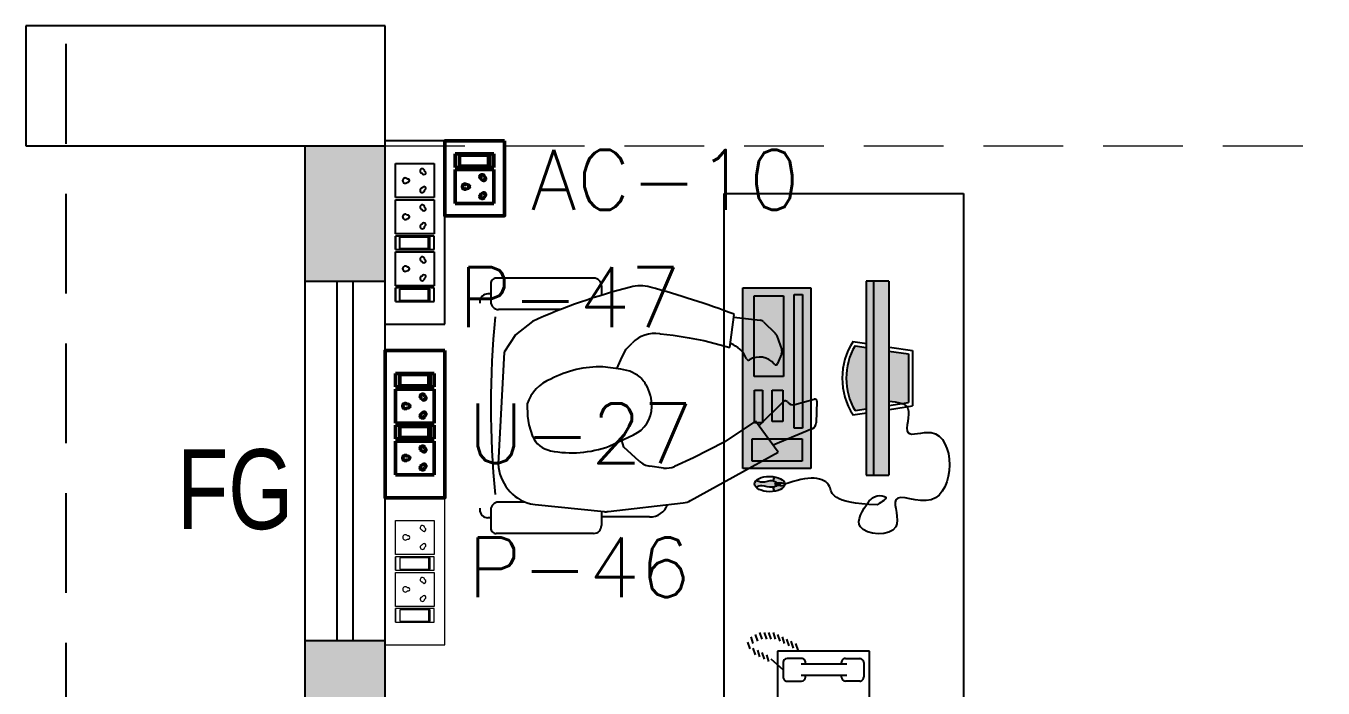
# Model space of a CAD drawing. Extents: x 11369658 to 11598203, y -3946797 to -3787209.
# Drawn here: x 11387882 to 11391134, y -3883094 to -3881436 of the extents above; entities that cross this region are included whole.
import ezdxf

# ---------------------------------------------------------------- set-up
doc = ezdxf.new("R2010")
doc.units = 0
doc.header["$MEASUREMENT"] = 0
for name, pattern in [('CENTER', [0]), ('DASHED', [0.75, 0.5, -0.25]), ('HIDDEN', [0.375, 0.25, -0.125])]:
    doc.linetypes.add(name, pattern=pattern)
doc.layers.get('0').update_dxf_attribs({"linetype": 'CONTINUOUS'})
for name, color, linetype in [('BEAM', 251, 'CONTINUOUS'), ('ELE-8M 6-16A UPS SOCKET', 223, 'CONTINUOUS'), ('ELE-8M RAW POWER SOCKET', 122, 'CONTINUOUS'), ('HS', 251, 'CONTINUOUS')]:
    doc.layers.add(name, color=color, linetype=linetype)
for name, color, linetype, lineweight in [('ELE-1 NO 6-16A RAW POWER SOCKET', 1, 'CONTINUOUS', 0), ('ELE-2NOS OF 6-16 RAW POWER SOCKET', 1, 'CONTINUOUS', 20), ('ELE-POWER SOCKET TEXT', 7, 'CONTINUOUS', 5), ('ELE. 2N0S OF 6-16 UPS SOCKETS', 191, 'CONTINUOUS', 15)]:
    doc.layers.add(name, color=color, linetype=linetype, lineweight=lineweight)
doc.layers.add('ELE-20A AC POWER SOCKET', color=7, linetype='CONTINUOUS', lineweight=5, true_color=0xffa07f)
doc.styles.add('ARIAL', font='arial.ttf', dxfattribs={"width": 0.75})
doc.styles.get("Standard").update_dxf_attribs({"font": 'arial.ttf'})

# ---------------------------------------------------------------- blocks, each defined once
blk = doc.blocks.new('4355')
at = {"layer": 'ELE-1 NO 6-16A RAW POWER SOCKET', "color": 21, "lineweight": 50}
for p, q in [((-132.4, 227.3), (-288.8, 227.3)), ((-288.8, 227.3), (-288.8, 48.7)), ((-132.4, 48.7), (-132.4, 227.3)), ((-122, 48.7), (-122, 227.3)), ((-122, 227.3), (-59.8, 227.3)), ((-59.8, 227.3), (-122, 227.3)), ((-116.8, 68.2), (-116.8, 207.8)), ((-116.8, 207.8), (-65, 207.8)), ((-65, 207.8), (-65, 68.2)), ((-59.8, 227.3), (-59.8, 48.7)), ((-59.8, 227.3), (-59.8, 48.7)), ((-65, 74.4), (-116.8, 74.4)), ((-65, 68.2), (-116.8, 68.2)), ((-288.8, 48.7), (-132.4, 48.7)), ((-59.8, 48.7), (-122, 48.7))]:
    blk.add_line(p, q, dxfattribs=at)
blk.add_lwpolyline([(0, 0), (-345, 0), (-345, 276), (0, 276)], close=True, dxfattribs=at)
for centre, radius, start, end in [((-210.6, 182.1), 12.2, 307.15837, 232.84163), ((-210.6, 169.9), 7.76, 161.40312, 18.59688), ((-255.2, 103.1), 10.5, 5.26891, 272.51003), ((-246.9, 95.9), 8.47, 202.68381, 75.09514), ((-174.3, 95.9), 8.47, 104.90486, 337.31619), ((-166, 103.1), 10.5, 267.48997, 174.73109)]:
    blk.add_arc(centre, radius, start, end, dxfattribs=at)
blk = doc.blocks.new('6 MODULES RAW POWER')
at = {"layer": 'ELE-2NOS OF 6-16 RAW POWER SOCKET', "color": 1, "ltscale": 300}
for p, q in [((-6.1, 92), (-6.1, 19.7)), ((-6.1, 92), (-6.1, 19.7)), ((19.1, 92), (-6.1, 92)), ((-6.1, 92), (19.1, 92)), ((-4, 84.2), (-4, 27.6)), ((17, 84.2), (-4, 84.2)), ((17, 27.6), (17, 84.2)), ((19.1, 19.7), (19.1, 92)), ((23.3, 92), (86.6, 92)), ((23.3, 19.7), (23.3, 92)), ((86.6, 92), (86.6, 19.7)), ((90.8, 92), (90.8, 19.7)), ((90.8, 92), (90.8, 19.7)), ((116, 92), (90.8, 92)), ((90.8, 92), (116, 92)), ((92.9, 84.2), (92.9, 27.6)), ((113.9, 84.2), (92.9, 84.2)), ((113.9, 27.6), (113.9, 84.2)), ((116, 19.7), (116, 92)), ((120.2, 19.7), (120.2, 92)), ((120.2, 92), (183.6, 92)), ((183.6, 92), (183.6, 19.7)), ((-4, 30.1), (17, 30.1)), ((-4, 27.6), (17, 27.6)), ((92.9, 30.1), (113.9, 30.1)), ((92.9, 27.6), (113.9, 27.6)), ((-6.1, 19.7), (19.1, 19.7)), ((86.6, 19.7), (23.3, 19.7)), ((90.8, 19.7), (116, 19.7)), ((183.6, 19.7), (120.2, 19.7))]:
    blk.add_line(p, q, dxfattribs=at)
blk.add_lwpolyline([(-48.5, 0), (226, 0), (226, 111.7), (-48.5, 111.7)], close=True, dxfattribs=at)
for centre, radius, start, end in [((55, 73.7), 4.93, 307.1584, 232.8416), ((151.9, 73.7), 4.93, 307.1584, 232.8416), ((55, 68.8), 3.14, 161.4031, 18.5969), ((151.9, 68.8), 3.14, 161.4031, 18.5969), ((36.9, 41.8), 4.25, 5.2689, 272.51), ((40.3, 38.8), 3.43, 202.6838, 75.0951), ((69.7, 38.8), 3.43, 104.9049, 337.3162), ((73, 41.8), 4.25, 267.49, 174.7311), ((133.8, 41.8), 4.25, 5.2689, 272.51), ((137.2, 38.8), 3.43, 202.6838, 75.0951), ((166.6, 38.8), 3.43, 104.9049, 337.3162), ((169.9, 41.8), 4.25, 267.49, 174.7311)]:
    blk.add_arc(centre, radius, start, end, dxfattribs=at)
blk = doc.blocks.new('6MODULE-UPS')
at = {"layer": 'ELE. 2N0S OF 6-16 UPS SOCKETS', "color": 223, "lineweight": 50}
for p, q in [((-5.7, 91.9), (-5.7, 19.7)), ((-5.7, 91.9), (-5.7, 19.7)), ((19.4, 91.9), (-5.7, 91.9)), ((-5.7, 91.9), (19.4, 91.9)), ((-3.6, 84), (-3.6, 27.6)), ((17.3, 84), (-3.6, 84)), ((17.3, 27.6), (17.3, 84)), ((19.4, 19.7), (19.4, 91.9)), ((23.6, 91.9), (86.9, 91.9)), ((23.6, 19.7), (23.6, 91.9)), ((86.9, 91.9), (86.9, 19.7)), ((91.1, 91.9), (91.1, 19.7)), ((91.1, 91.9), (91.1, 19.7)), ((116.2, 91.9), (91.1, 91.9)), ((91.1, 91.9), (116.2, 91.9)), ((93.2, 84), (93.2, 27.6)), ((114.1, 84), (93.2, 84)), ((114.1, 27.6), (114.1, 84)), ((116.2, 19.7), (116.2, 91.9)), ((120.4, 19.7), (120.4, 91.9)), ((120.4, 91.9), (183.6, 91.9)), ((183.6, 91.9), (183.6, 19.7)), ((-3.6, 30.1), (17.3, 30.1)), ((-3.6, 27.6), (17.3, 27.6)), ((93.2, 30.1), (114.1, 30.1)), ((93.2, 27.6), (114.1, 27.6)), ((-5.7, 19.7), (19.4, 19.7)), ((86.9, 19.7), (23.6, 19.7)), ((91.1, 19.7), (116.2, 19.7)), ((183.6, 19.7), (120.4, 19.7))]:
    blk.add_line(p, q, dxfattribs=at)
blk.add_lwpolyline([(-48.1, 0), (226, 0), (226, 111.6), (-48.1, 111.6)], close=True, dxfattribs=at)
for centre, radius, start, end in [((55.3, 73.6), 4.92, 307.1584, 232.8416), ((152, 73.6), 4.92, 307.1584, 232.8416), ((55.3, 68.7), 3.14, 161.4031, 18.5969), ((152, 68.7), 3.14, 161.4031, 18.5969), ((37.2, 41.7), 4.24, 5.2689, 272.51), ((40.6, 38.8), 3.42, 202.6838, 75.0951), ((69.9, 38.8), 3.42, 104.9049, 337.3162), ((73.3, 41.7), 4.24, 267.49, 174.7311), ((134, 41.7), 4.24, 5.2689, 272.51), ((137.3, 38.8), 3.42, 202.6838, 75.0951), ((166.7, 38.8), 3.42, 104.9049, 337.3162), ((170, 41.7), 4.24, 267.49, 174.7311)]:
    blk.add_arc(centre, radius, start, end, dxfattribs=at)
blk = doc.blocks.new('8m raw')
at = {"layer": 'ELE-8M 6-16A UPS SOCKET', "color": 123, "ltscale": 300}
for p, q in [((57.4, 123.5), (142.4, 123.5)), ((57.4, 26.5), (57.4, 123.5)), ((142.4, 123.5), (142.4, 26.5)), ((148.1, 123.5), (233.1, 123.5)), ((148.1, 26.5), (148.1, 123.5)), ((233.1, 123.5), (233.1, 26.5)), ((272.5, 123.5), (238.7, 123.5)), ((238.7, 123.5), (238.7, 26.5)), ((269.7, 112.9), (241.5, 112.9)), ((241.5, 112.9), (241.5, 37)), ((269.7, 109.6), (241.5, 109.6)), ((269.7, 37), (269.7, 112.9)), ((272.5, 26.5), (272.5, 123.5)), ((272.5, 26.5), (272.5, 123.5)), ((278.2, 26.5), (278.2, 123.5)), ((278.2, 123.5), (363.2, 123.5)), ((363.2, 123.5), (363.2, 26.5)), ((402.6, 123.5), (368.8, 123.5)), ((368.8, 123.5), (368.8, 26.5)), ((399.8, 112.9), (371.6, 112.9)), ((371.6, 112.9), (371.6, 37)), ((399.8, 109.6), (371.6, 109.6)), ((399.8, 37), (399.8, 112.9)), ((402.6, 26.5), (402.6, 123.5)), ((402.6, 26.5), (402.6, 123.5)), ((241.5, 37), (269.7, 37)), ((371.6, 37), (399.8, 37)), ((142.4, 26.5), (57.4, 26.5)), ((233.1, 26.5), (148.1, 26.5)), ((272.5, 26.5), (238.7, 26.5)), ((238.7, 26.5), (272.5, 26.5)), ((363.2, 26.5), (278.2, 26.5)), ((402.6, 26.5), (368.8, 26.5)), ((368.8, 26.5), (402.6, 26.5))]:
    blk.add_line(p, q, dxfattribs=at)
blk.add_lwpolyline([(459.6, 150), (0.4, 150), (0.4, 0), (459.6, 0)], close=True, dxfattribs=at)
for centre, radius, start, end in [((75.7, 93.9), 5.7, 87.49, 354.7311), ((80.2, 97.9), 4.6, 284.9049, 157.3162), ((119.6, 97.9), 4.6, 22.6838, 255.0951), ((124.1, 93.9), 5.7, 185.2689, 92.51), ((166.3, 93.9), 5.7, 87.49, 354.7311), ((170.8, 97.9), 4.6, 284.9049, 157.3162), ((210.3, 97.9), 4.6, 22.6838, 255.0951), ((214.8, 93.9), 5.7, 185.2689, 92.51), ((296.4, 93.9), 5.7, 87.49, 354.7311), ((300.9, 97.9), 4.6, 284.9049, 157.3162), ((340.4, 97.9), 4.6, 22.6838, 255.0951), ((344.9, 93.9), 5.7, 185.2689, 92.51), ((99.9, 51), 6.62, 127.1584, 52.8416), ((99.9, 57.7), 4.22, 341.4031, 198.5969), ((190.6, 51), 6.62, 127.1584, 52.8416), ((190.6, 57.7), 4.22, 341.4031, 198.5969), ((320.7, 51), 6.62, 127.1584, 52.8416), ((320.7, 57.7), 4.22, 341.4031, 198.5969)]:
    blk.add_arc(centre, radius, start, end, dxfattribs=at)

msp = doc.modelspace()

# ---------------------------------------------------------------- hatches: boundary and pattern name
h = msp.add_hatch(color=8)
h.dxf.hatch_style = 1
h.paths.add_polyline_path([(11389828.4, -3882526.3), (11389828.4, -3882470.7), (11389702.6, -3882470.7), (11389702.6, -3882526.3)], flags=16)
h.paths.add_polyline_path([(11389781.4, -3882314.5), (11389781.4, -3882112.4), (11389707.7, -3882112.4), (11389707.7, -3882314.5)], flags=0)
h.paths.add_polyline_path([(11389829.1, -3882443.5), (11389829.1, -3882108.6), (11389807.7, -3882108.6), (11389807.7, -3882443.5)], flags=16)
h.paths.add_polyline_path([(11389849.5, -3882544.7), (11389849.5, -3882092.3), (11389679.1, -3882092.3), (11389679.1, -3882544.7)])
h.paths.add_polyline_path([(11389779.6, -3882426.9), (11389753, -3882426.9), (11389753, -3882348.1), (11389779.6, -3882348.1)], flags=0)
h.paths.add_polyline_path([(11389807.7, -3882108.6), (11389829.1, -3882108.6), (11389829.1, -3882443.5), (11389807.7, -3882443.5)], flags=0)
h.paths.add_polyline_path([(11389728.4, -3882430.6), (11389708.6, -3882430.6), (11389708.6, -3882348.5), (11389728.4, -3882348.5)], flags=16)
h.paths.add_polyline_path([(11389828.4, -3882470.7), (11389828.4, -3882526.3), (11389702.6, -3882526.3), (11389702.6, -3882470.7)], flags=0)
h.paths.add_polyline_path([(11389781.4, -3882314.5), (11389707.7, -3882314.5), (11389707.7, -3882112.4), (11389781.4, -3882112.4)], flags=16)
h.paths.add_polyline_path([(11389779.6, -3882426.9), (11389779.6, -3882348.1), (11389753, -3882348.1), (11389753, -3882426.9)], flags=16)
h = msp.add_hatch(color=8)
h.dxf.hatch_style = 1
h.set_gradient(color1=(209, 209, 209), color2=(191, 191, 191), one_color=1, tint=0.75, name='INVCYLINDER')
h.paths.add_polyline_path([(11389988.8, -3882075.5), (11390007.1, -3882075.5), (11390007.1, -3882561.5), (11389988.8, -3882561.5)])
h = msp.add_hatch(color=8)
h.dxf.hatch_style = 1
h.paths.add_polyline_path([(11390045.6, -3882561.5), (11390045.6, -3882075.5), (11390007.1, -3882075.5), (11390007.1, -3882561.5)])
h = msp.add_hatch(color=8)
h.dxf.hatch_style = 1
h.set_gradient(color1=(209, 209, 209), color2=(191, 191, 191), one_color=1, tint=0.75, name='INVCYLINDER')
h.paths.add_polyline_path([(11389828.4, -3882526.3), (11389828.4, -3882470.7), (11389702.6, -3882470.7), (11389702.6, -3882526.3)])
h.paths.add_polyline_path([(11389781.4, -3882314.5), (11389781.4, -3882112.4), (11389707.7, -3882112.4), (11389707.7, -3882314.5)])
h.paths.add_polyline_path([(11389829.1, -3882443.5), (11389829.1, -3882108.6), (11389807.7, -3882108.6), (11389807.7, -3882443.5)])
h.paths.add_polyline_path([(11389779.6, -3882426.9), (11389779.6, -3882348.1), (11389753, -3882348.1), (11389753, -3882426.9)])
h.paths.add_polyline_path([(11389728.4, -3882430.6), (11389728.4, -3882348.5), (11389708.6, -3882348.5), (11389708.6, -3882430.6)])
h = msp.add_hatch(color=8)
h.dxf.hatch_style = 1
h.paths.add_polyline_path([(11389960.5, -3882399.5), (11389988.8, -3882395.2), (11389988.8, -3882241.8), (11389960.5, -3882237.5, 0.272996)])
edge = h.paths.add_edge_path()
edge.add_spline(control_points=[(11390045.6, -3882376.1), (11390057.4, -3882377.3), (11390069.2, -3882378.4), (11390078.2, -3882381.7)], knot_values=[0, 0, 0, 0, 28.674754, 28.674754, 28.674754, 28.674754], degree=3, periodic=0)
edge.add_line((11390078.2, -3882381.7), (11390094.2, -3882379.3))
edge.add_line((11390094.2, -3882379.3), (11390094.2, -3882257.8))
edge.add_line((11390094.2, -3882257.8), (11390045.6, -3882250.4))
edge.add_line((11390045.6, -3882250.4), (11390045.6, -3882376.1))
h = msp.add_hatch(color=8)
h.dxf.hatch_style = 1
edge = h.paths.add_edge_path()
edge.add_arc((11389745.2, -3882601.9), 13.3, -0.7401, 49.4615, ccw=False)
edge.add_ellipse((11389746.6, -3882583.8), major_axis=(-38, 0.5), ratio=0.504094, start_angle=468.56, end_angle=540)
edge.add_ellipse((11389772.6, -3882584.1), major_axis=(-12, 0.2), ratio=0.321688, start_angle=0, end_angle=180, ccw=False)
edge.add_ellipse((11389772.6, -3882584.1), major_axis=(-12, 0.2), ratio=0.321688, start_angle=180, end_angle=360, ccw=False)
edge.add_ellipse((11389746.6, -3882583.8), major_axis=(-38, 0.5), ratio=0.504094, start_angle=540, end_angle=612.3014)
edge.add_arc((11389745.2, -3882565.5), 13.2, 308.5528, 359.1748, ccw=False)
edge.add_spline(control_points=[(11389753.4, -3882575.9), (11389745, -3882574.6), (11389730.6, -3882582.3), (11389717.4, -3882576.9), (11389712.5, -3882575)], knot_values=[0.469472, 0.469472, 0.469472, 0.469472, 1.407484, 1.952314, 1.952314, 1.952314, 1.952314], degree=3, periodic=0)
edge.add_ellipse((11389746.6, -3882583.8), major_axis=(-38, 0.5), ratio=0.504094, start_angle=334.232, end_angle=385.768)
edge.add_spline(control_points=[(11389712.3, -3882591.6), (11389717.2, -3882589.8), (11389730.7, -3882584.8), (11389745.2, -3882593.1), (11389753.8, -3882591.9)], knot_values=[0.450627, 0.450627, 0.450627, 0.450627, 0.995457, 1.95467, 1.95467, 1.95467, 1.95467], degree=3, periodic=0)
h = msp.add_hatch(color=8)
h.dxf.hatch_style = 1
edge = h.paths.add_edge_path()
edge.add_ellipse((11389768.7, -3882583.9), major_axis=(-4.1, 0.03), ratio=0.266102, start_angle=0, end_angle=360)
at = {"layer": 'HS', "lineweight": -3, "ltscale": 500}
h = msp.add_hatch(color=8, dxfattribs=at)
h.dxf.hatch_style = 1
h.paths.add_polyline_path([(11388782.5, -3882076.4), (11388782.5, -3881736.4), (11388582.5, -3881736.4), (11388582.5, -3882076.4)])
h.paths.add_polyline_path([(11388582.5, -3885106.4), (11388582.5, -3884806.4), (11388782.5, -3884806.4), (11388782.5, -3885106.4)])
h = msp.add_hatch(color=8, dxfattribs=at)
h.dxf.hatch_style = 1
h.paths.add_polyline_path([(11388782.5, -3883906.4), (11388782.5, -3882976.4), (11388582.5, -3882976.4), (11388582.5, -3883906.4)])

# ---------------------------------------------------------------- linework, layer by layer
at = {"color": 8, "linetype": 'DASHED', "lineweight": 25, "ltscale": 500}
msp.add_line((11387982.5, -3875106.4), (11387982.5, -3895336.4), dxfattribs=at)
at = {"color": 8, "lineweight": 25}
for p, q in [((11388782.5, -3881436.4), (11387882.5, -3881436.4)), ((11387882.5, -3881436.4), (11387882.5, -3881736.4)), ((11388782.5, -3881736.4), (11388782.5, -3881436.4)), ((11387882.5, -3881736.4), (11388782.5, -3881736.4)), ((11388582.5, -3881736.4), (11388782.5, -3881736.4)), ((11388582.5, -3882936.4), (11388582.5, -3881736.4)), ((11388782.5, -3882936.4), (11388782.5, -3881736.4)), ((11388582.5, -3885106.4), (11388582.5, -3882041.4)), ((11388782.5, -3885106.4), (11388782.5, -3882041.4)), ((11389305.3, -3882068), (11389060.8, -3882068)), ((11388662.5, -3882976.4), (11388662.5, -3882076.4)), ((11388702.5, -3882976.4), (11388702.5, -3882076.4)), ((11389047.4, -3882081.4), (11389047.4, -3882127.1)), ((11389325, -3882087.6), (11389325, -3882110.8)), ((11389679.1, -3882544.7), (11389679.1, -3882092.3)), ((11389679.1, -3882092.3), (11389849.5, -3882092.3)), ((11389849.5, -3882092.3), (11389849.5, -3882544.7)), ((11390045.6, -3882075.5), (11389988.8, -3882075.5)), ((11389988.8, -3882075.5), (11389988.8, -3882561.5)), ((11390007.1, -3882075.5), (11390007.1, -3882561.5)), ((11390045.6, -3882075.5), (11390045.6, -3882561.5)), ((11389020, -3882127.5), (11389020, -3882130.9)), ((11389047.4, -3882107.3), (11389040.2, -3882107.3)), ((11389707.7, -3882314.5), (11389707.7, -3882112.4)), ((11389707.7, -3882112.4), (11389781.4, -3882112.4)), ((11389781.4, -3882112.4), (11389781.4, -3882314.5)), ((11389807.7, -3882443.5), (11389807.7, -3882108.6)), ((11389807.7, -3882108.6), (11389829.1, -3882108.6)), ((11389829.1, -3882108.6), (11389829.1, -3882443.5)), ((11389222.2, -3882146.7), (11389067, -3882146.7)), ((11389646.7, -3882241.3), (11389657.7, -3882158.6)), ((11389657, -3882165.3), (11389722.9, -3882173.3)), ((11389151.8, -3882176.2), (11389109.2, -3882209.6)), ((11389731.5, -3882177.4), (11389761.3, -3882206.9)), ((11389109.2, -3882209.6), (11389081.5, -3882253.7)), ((11389386.9, -3882246.2), (11389401.8, -3882230.5)), ((11389471, -3882207.1), (11389473.3, -3882207.4)), ((11389473.3, -3882207.4), (11389504.5, -3882211)), ((11389504.5, -3882211), (11389545, -3882217.3)), ((11389545, -3882217.3), (11389581.2, -3882224.4)), ((11389581.2, -3882224.4), (11389622.4, -3882235)), ((11389764.9, -3882212.7), (11389776.7, -3882247.7)), ((11389955.4, -3882226.5), (11389990.4, -3882231.8)), ((11389081.5, -3882253.7), (11389066.3, -3882533.2)), ((11389363.8, -3882294.9), (11389377, -3882265.3)), ((11389377, -3882265.3), (11389386.9, -3882246.2)), ((11389622.4, -3882235), (11389646.7, -3882241.3)), ((11389776.4, -3882258.1), (11389766.5, -3882282)), ((11389960.5, -3882237.5), (11389988.8, -3882241.8)), ((11390045.6, -3882250.4), (11390094.2, -3882257.8)), ((11390047.1, -3882240.4), (11390104.3, -3882249.1)), ((11390094.2, -3882257.8), (11390094.2, -3882379.3)), ((11390104.3, -3882249.1), (11390104.3, -3882388)), ((11389373.5, -3882296.1), (11389328.7, -3882290.4)), ((11389396.2, -3882301), (11389373.5, -3882296.1)), ((11389415.3, -3882310.9), (11389396.2, -3882301)), ((11389781.4, -3882314.5), (11389707.7, -3882314.5)), ((11389708.6, -3882430.6), (11389708.6, -3882348.5)), ((11389708.6, -3882348.5), (11389728.4, -3882348.5)), ((11389728.4, -3882348.5), (11389728.4, -3882430.6)), ((11389753, -3882426.9), (11389753, -3882348.1)), ((11389753, -3882348.1), (11389779.6, -3882348.1)), ((11389779.6, -3882348.1), (11389779.6, -3882426.9)), ((11389138.5, -3882383.1), (11389139.2, -3882413.7)), ((11389719.9, -3882437.2), (11389781.6, -3882376.7)), ((11389790, -3882377.2), (11389791.3, -3882378.9)), ((11389809.4, -3882384.7), (11389857.8, -3882370.7)), ((11389865.1, -3882376.4), (11389863.2, -3882430.3)), ((11389960.5, -3882399.5), (11389988.8, -3882395.2)), ((11390045.6, -3882386.6), (11390094.2, -3882379.3)), ((11390047.1, -3882396.6), (11390104.3, -3882388)), ((11389139.2, -3882413.7), (11389142.8, -3882435)), ((11389711.3, -3882425.9), (11389632.5, -3882478.5)), ((11389768.1, -3882503.9), (11389711.3, -3882425.9)), ((11389779.6, -3882426.9), (11389753, -3882426.9)), ((11389955.4, -3882410.5), (11389990.4, -3882405.2)), ((11389142.8, -3882435), (11389152, -3882464.1)), ((11389344.4, -3882488.8), (11389405.5, -3882460.1)), ((11389728.4, -3882430.6), (11389708.6, -3882430.6)), ((11389852.8, -3882445.4), (11389755.5, -3882486.2)), ((11389829.1, -3882443.5), (11389807.7, -3882443.5)), ((11389381.3, -3882490.9), (11389376, -3882474.5)), ((11389419.7, -3882526.2), (11389381.3, -3882490.9)), ((11389632.5, -3882478.5), (11389555.9, -3882517.6)), ((11389702.6, -3882526.3), (11389702.6, -3882470.7)), ((11389702.6, -3882470.7), (11389828.4, -3882470.7)), ((11389828.4, -3882470.7), (11389828.4, -3882526.3)), ((11389555.9, -3882517.6), (11389507.8, -3882539.4)), ((11389548.1, -3882625.1), (11389768.1, -3882503.9)), ((11389480.8, -3882543.4), (11389446.3, -3882538.7)), ((11389849.5, -3882544.7), (11389679.1, -3882544.7)), ((11389828.4, -3882526.3), (11389702.6, -3882526.3)), ((11389988.8, -3882561.5), (11390045.6, -3882561.5)), ((11389020, -3882644.4), (11389020, -3882647.8)), ((11389047.4, -3882648.2), (11389047.4, -3882693.9)), ((11389133.3, -3882628.6), (11389067, -3882628.6)), ((11389147.4, -3882633.4), (11389158.5, -3882634.8)), ((11389158.5, -3882634.8), (11389331.4, -3882652.6)), ((11389325, -3882651.9), (11389325, -3882687.6)), ((11389342, -3882652.5), (11389530, -3882630.9)), ((11389047.4, -3882668), (11389040.2, -3882668)), ((11389445.7, -3882666.1), (11389325, -3882666.1)), ((11389305.3, -3882707.3), (11389060.8, -3882707.3)), ((11389697.5, -3882996.2, 0), (11389691.9, -3882979.4, 0)), ((11389705.5, -3882983, 0), (11389699.8, -3882966.2, 0)), ((11389716.7, -3882977.4, 0), (11389711.1, -3882960.6, 0)), ((11389727.9, -3882971.8, 0), (11389722.3, -3882955, 0)), ((11389739.1, -3882971.8, 0), (11389733.5, -3882955, 0)), ((11389750.3, -3882971.8, 0), (11389744.7, -3882955, 0)), ((11389761.5, -3882971.8, 0), (11389755.9, -3882955, 0)), ((11389772.7, -3882977.4, 0), (11389767.1, -3882960.6, 0)), ((11389783.9, -3882983, 0), (11389778.3, -3882966.2, 0)), ((11389795.2, -3882988.6, 0), (11389789.5, -3882971.8, 0)), ((11389806.4, -3882994.2, 0), (11389800.8, -3882977.4, 0)), ((11389711.1, -3883011, 0), (11389705.5, -3882994.2, 0)), ((11389722.3, -3883016.6, 0), (11389716.7, -3882999.8, 0)), ((11389733.5, -3883022.2, 0), (11389727.9, -3883005.4, 0)), ((11389744.7, -3883027.8, 0), (11389739.1, -3883011, 0)), ((11389996.8, -3883002.5, 0), (11389766.5, -3883002.5, 0)), ((11389766.5, -3883002.5, 0), (11389766.5, -3883232.5, 0)), ((11389817.6, -3882999.8, 0), (11389812, -3882983, 0)), ((11389996.8, -3883232.5, 0), (11389996.8, -3883002.5, 0)), ((11389780.2, -3883048.8, 0), (11389750.3, -3883022.2, 0)), ((11389780.2, -3883030.6, 0), (11389780.2, -3883067.1, 0)), ((11389826.3, -3883020.5, 0), (11389790.2, -3883020.6, 0)), ((11389939.7, -3883034.7, 0), (11389825.4, -3883034.7, 0)), ((11389836.3, -3883034.7, 0), (11389836.3, -3883030.5, 0)), ((11389926.3, -3883034.7, 0), (11389926.3, -3883030.5, 0)), ((11389936.3, -3883020.5, 0), (11389972.3, -3883020.6, 0)), ((11389982.3, -3883030.6, 0), (11389982.3, -3883067.1, 0)), ((11389790.2, -3883077.1, 0), (11389826.3, -3883077, 0)), ((11389939.7, -3883062.9, 0), (11389825.4, -3883062.9, 0)), ((11389836.3, -3883067, 0), (11389836.3, -3883062.8, 0)), ((11389926.3, -3883067, 0), (11389926.3, -3883062.8, 0)), ((11389972.3, -3883077.1, 0), (11389936.3, -3883077, 0))]:
    msp.add_line(p, q, dxfattribs=at)
at = {"color": 8, "lineweight": 25, "ltscale": 500}
for p, q in [((11389632.5, -3884155.9, 0), (11389632.5, -3881856, 0)), ((11389632.5, -3881856, 0), (11390232.5, -3881856, 0)), ((11390232.5, -3881856, 0), (11390232.5, -3884155.9, 0)), ((11388782.5, -3882076.4), (11388582.5, -3882076.4)), ((11388782.5, -3882976.4), (11388582.5, -3882976.4))]:
    msp.add_line(p, q, dxfattribs=at)
at = {"color": 8}
for centre, radius, start, end in [((11390097.8, -3882318.5), 169.5, 147.1302, 212.8698), ((11390097.8, -3882318.5), 159.4, 149.4611, 210.5389), ((11389745.2, -3882565.4), 13.2, 307.5347, 359.1748), ((11389745.2, -3882601.9), 13.3, 359.2599, 49.5773), ((11389790.2, -3883030.6, 0), 10, 90.0055, 180), ((11389826.3, -3883030.5, 0), 10, 0, 90.0055), ((11389936.3, -3883030.5, 0), 10, 89.9945, 180), ((11389972.3, -3883030.6, 0), 10, 0, 89.9945), ((11389790.2, -3883067.1, 0), 10, 180, 270.0055), ((11389826.3, -3883067, 0), 10, 270.0055, 0), ((11389936.3, -3883067, 0), 10, 180, 269.9945), ((11389972.3, -3883067.1, 0), 10, 269.9945, 0)]:
    msp.add_arc(centre, radius, start, end, dxfattribs=at)
for centre, major_axis, start_param, end_param in [((11389060.8, -3882081.4), (9.49, -9.49), 2.356194, 3.926991), ((11389305.3, -3882087.6), (13.9, -13.9), 0.785398, 2.356194), ((11389768.2, -3883545.7), (1447.1, 401.5), 1.549601, 1.723123), ((11389421.7, -3882185.7), (69.6, 69.6), 0.524594, 1.034846), ((11388888.8, -3884182.4), (1530.9, 1530.9), 0.422326, 0.524594), ((11389040.2, -3882127.5), (14.3, 14.3), 0.785398, 2.356194), ((11389067, -3882127.1), (13.8, 13.8), 2.356194, 3.926991), ((11391277.7, -3882387.6), (2229.9, 42.1), 3.022801, 3.222589), ((11389721.1, -3882187.9), (10.4, -10.4), 1.575781, 2.235741), ((11389458.8, -3882284.8), (55.6, -55.6), 2.20036, 3.165612), ((11389624.5, -3882297), (49.1, 49.1), -0.389622, 0.44073), ((11389750.9, -3882217.4), (10.4, 10.4), -0.459579, 0.004984), ((11389720.8, -3882313.9), (34.2, -34.2), 1.473299, 2.900347), ((11389762.8, -3882252.5), (10.4, -10.4), 0.392715, 1.111217), ((11389322.2, -3882556.1), (59.8, -259.3), 2.890446, 3.399922), ((11389693.2, -3882268.3), (3.48, -3.48), 4.322767, 6.041939), ((11389762, -3882280.1), (3.48, 3.48), 3.044095, 5.105104), ((11389237.4, -3882417.7), (74.1, -74.1), 2.74069, 3.590533), ((11389369.8, -3882372.7), (54.3, 54.3), -0.268954, 0.150173), ((11389345.9, -3882388.1), (74.4, -74.4), 0.764553, 1.316959), ((11389374.7, -3882390.2), (54, 54), 4.341426, 5.496709), ((11389785.6, -3882380.7), (4.01, -4.01), 1.454932, 3.132464), ((11389804.7, -3882368.3), (12, 12), 3.025729, 4.207208), ((11389859.4, -3882376.2), (4.01, 4.01), -0.820791, 1.065616), ((11389846.2, -3882429.7), (12, -12), 5.894858, 7.03319), ((11389209.9, -3882438), (44.8, 44.8), 2.779238, 3.730613), ((11389250.3, -3882230.4), (194.4, 194.4), 3.73355, 4.276249), ((11389175, -3882528.1), (77, 77), 2.402881, 3.670313), ((11389453, -3882490), (34.8, 34.8), 3.183154, 3.79164), ((11389487.4, -3882494.7), (34.8, 34.8), 3.79164, 4.353509), ((11389040.2, -3882647.8), (14.3, -14.3), 3.926991, 5.497787), ((11389067, -3882648.2), (13.8, 13.8), 0.785398, 2.356194), ((11389336.4, -3882603.6), (34.8, 34.8), 3.824541, 4.041599), ((11389445.7, -3882617.7), (34.2, -34.2), 5.497787, 6.69493), ((11389524.4, -3882582), (34.8, -34.8), 5.612395, 6.001159), ((11389305.3, -3882687.6), (13.9, -13.9), 5.497787, 7.068583), ((11389060.8, -3882693.9), (9.49, 9.49), 2.356194, 3.926991)]:
    msp.add_ellipse(centre, major_axis=major_axis, ratio=1, start_param=start_param, end_param=end_param, dxfattribs=at)
for centre, major_axis, ratio in [((11389746.6, -3882583.7), (-38, 0.5), 0.504094), ((11389772.6, -3882584.1), (-12, 0.2), 0.321688), ((11389768.7, -3882583.9), (-4.1, 0.03), 0.266102)]:
    msp.add_ellipse(centre, major_axis=major_axis, ratio=ratio, dxfattribs=at)
for points in [[(11390045.6, -3882376.1), (11390093.1, -3882394.2), (11390093.1, -3882454.8), (11390151.3, -3882454.8), (11390151.3, -3882623), (11390062.6, -3882623), (11390062.6, -3882691), (11389973.9, -3882691), (11389995.6, -3882626)], [(11389765.6, -3882587.1), (11389753.8, -3882591.8), (11389727.1, -3882587.9), (11389712.3, -3882591.6)], [(11389765.6, -3882580.8), (11389753.4, -3882575.8), (11389727.2, -3882579), (11389712.5, -3882574.9)], [(11389995.6, -3882626), (11390015.8, -3882613.3), (11390037.3, -3882616.5), (11390016.1, -3882635.3)]]:
    msp.add_spline(points, degree=3, dxfattribs=at)
msp.add_open_spline([(11390016.1, -3882635.3), (11389897.6, -3882632.1), (11389913.3, -3882566.1), (11389842.4, -3882562.1), (11389784.6, -3882584.2)], degree=3, knots=[0, 0, 0, 0, 1.558339, 3.964451, 3.964451, 3.964451, 3.964451], dxfattribs=at)
at = {"layer": 'BEAM', "color": 8, "linetype": 'HIDDEN', "lineweight": 18, "ltscale": 800}
msp.add_line((11388782.5, -3881736.4), (11393912.5, -3881736.4), dxfattribs=at)

# ---------------------------------------------------------------- block references
at = {"layer": 'ELE-20A AC POWER SOCKET', "xscale": 0.5434782608698788, "yscale": 0.5434782608698788, "zscale": 0.5434782608698788, "rotation": 89.99999999999999}
msp.add_blockref('4355', (11389082, -3881724.3), dxfattribs=at)
at = {"layer": 'ELE-2NOS OF 6-16 RAW POWER SOCKET', "xscale": 1.34228755900615, "yscale": 1.34228755900615, "zscale": 1.34228755900615, "rotation": 89.99999999999999}
msp.add_blockref('6 MODULES RAW POWER', (11388932.5, -3882921.2), dxfattribs=at)
at = {"layer": 'ELE-8M RAW POWER SOCKET', "color": 0, "linetype": 'CENTER', "ltscale": 500, "rotation": 270}
msp.add_blockref('8m raw', (11388782, -3881723.8), dxfattribs=at)
at = {"layer": 'ELE. 2N0S OF 6-16 UPS SOCKETS', "xscale": -1.344445831101533, "yscale": 1.344445831101533, "zscale": 1.344445831101533, "rotation": 89.99999999999935}
msp.add_blockref('6MODULE-UPS', (11388932.5, -3882314), dxfattribs=at)

# ---------------------------------------------------------------- texts
at = {"color": 8, "lineweight": 20, "style": 'ARIAL', "width": 0.75}
msp.add_text('FG', height=200, dxfattribs=at).set_placement((11388261.5, -3882696.4))
at = {"layer": 'ELE-POWER SOCKET TEXT', "color": 0, "linetype": 'CENTER', "ltscale": 500, "char_height": 150, "width": 3324.973, "attachment_point": 1}
for s, insert in [('{\\Fromans.shx|c228;AC-10\\P}', (11389147.5, -3881746.6)), ('{\\Fromans.shx|c228;P-47\\P}', (11388965.6, -3882040.8)), ('{\\Fromans|c0;U-27}', (11388989.6, -3882381.6)), ('{\\Fromans.shx|c228;P-46\\P}', (11388989.6, -3882717.2))]:
    msp.add_mtext(s, dxfattribs=dict(at, insert=insert))

doc.saveas('drawing.dxf')
